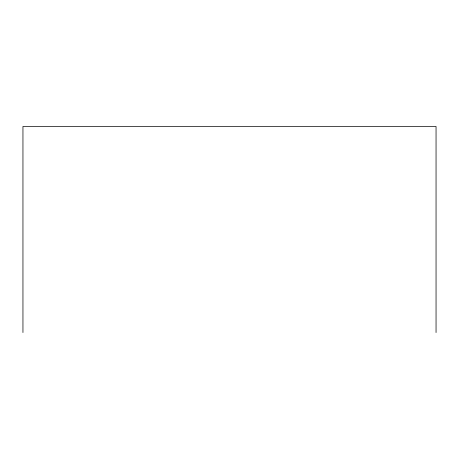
<?xml version="1.0" encoding="UTF-8"?>
<svg xmlns="http://www.w3.org/2000/svg" width="459" height="459" viewBox="0 0 459 459"><rect width="100%" height="100%" fill="white"/><g stroke="black" fill="none" stroke-linecap="round" stroke-linejoin="round"><path stroke-width="0.69" d="M436.05 332.54L436.05 126.46L22.95 126.46L22.95 332.54"/></g></svg>
